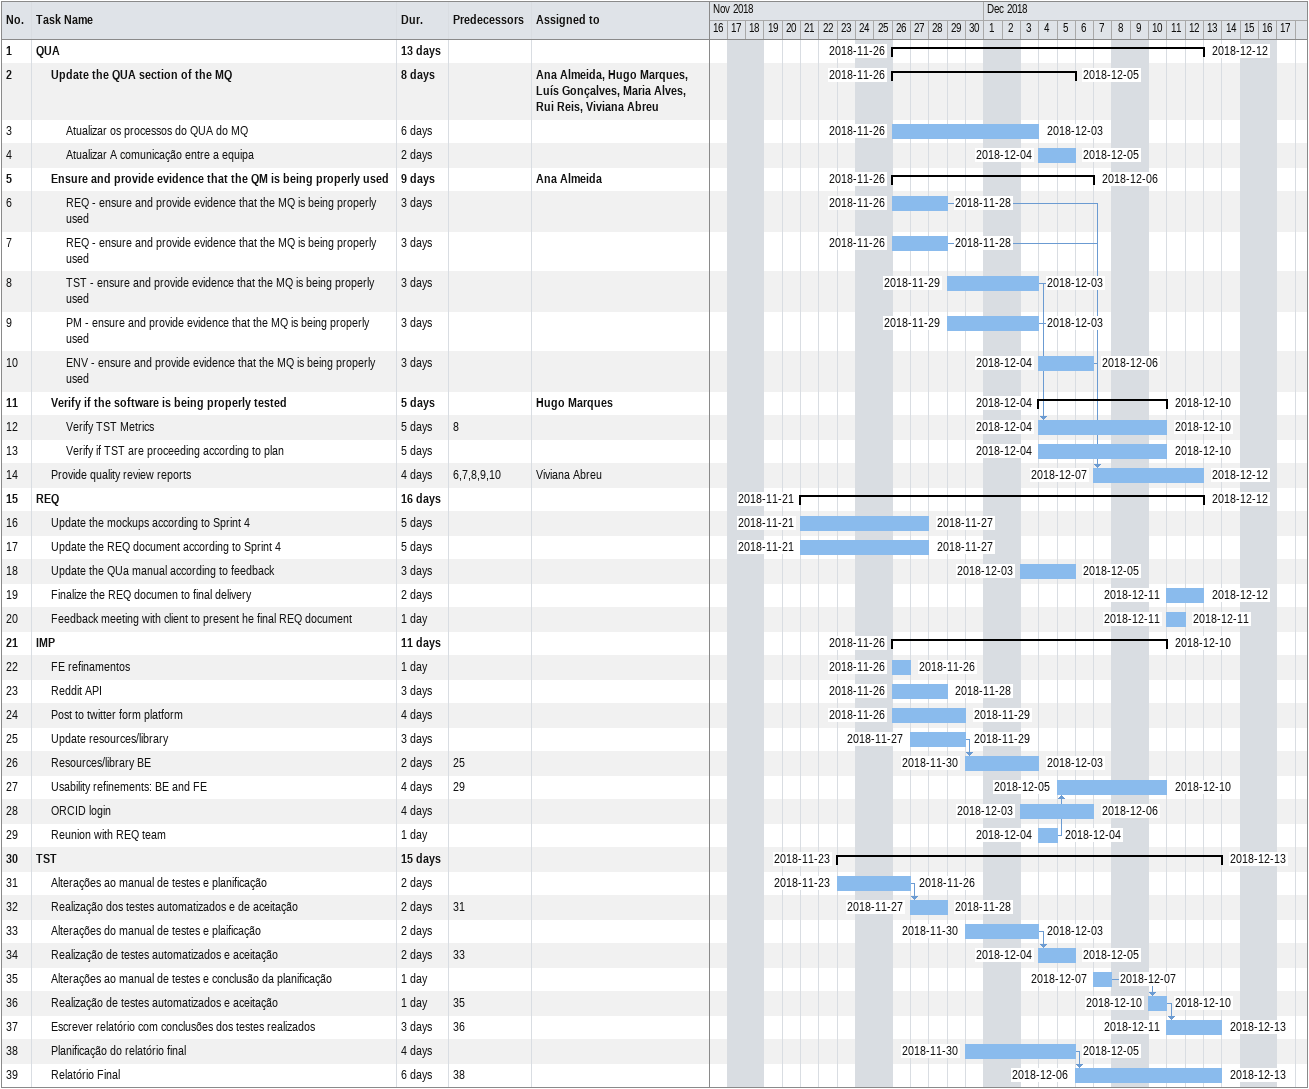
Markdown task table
| ID | Level | Task | Duration | Start | Finish | Predecessors | Resources |
|---|---|---|---|---|---|---|---|
| 1 | 1 | **QUA** | 13d | 2018-11-26 | 2018-12-12 |  |  |
| 2 | 2 | **Update the QUA section of the MQ** | 8d | 2018-11-26 | 2018-12-05 |  | Ana Almeida, Hugo Marques, Luís Gonçalves, Maria Alves, Rui Reis, Viviana Abreu |
| 3 | 3 | Atualizar os processos do QUA do MQ | 6d | 2018-11-26 | 2018-12-03 |  |  |
| 4 | 3 | Atualizar A comunicação entre a equipa | 2d | 2018-12-04 | 2018-12-05 |  |  |
| 5 | 2 | **Ensure and provide evidence that the QM is being properly used** | 9d | 2018-11-26 | 2018-12-06 |  | Ana Almeida |
| 6 | 3 | REQ - ensure and provide evidence that the MQ is being properly used | 3d | 2018-11-26 | 2018-11-28 |  |  |
| 7 | 3 | REQ - ensure and provide evidence that the MQ is being properly used | 3d | 2018-11-26 | 2018-11-28 |  |  |
| 8 | 3 | TST - ensure and provide evidence that the MQ is being properly used | 3d | 2018-11-29 | 2018-12-03 |  |  |
| 9 | 3 | PM - ensure and provide evidence that the MQ is being properly used | 3d | 2018-11-29 | 2018-12-03 |  |  |
| 10 | 3 | ENV - ensure and provide evidence that the MQ is being properly used | 3d | 2018-12-04 | 2018-12-06 |  |  |
| 11 | 2 | **Verify if the software is being properly tested** | 5d | 2018-12-04 | 2018-12-10 |  | Hugo Marques |
| 12 | 3 | Verify TST Metrics | 5d | 2018-12-04 | 2018-12-10 | 8 |  |
| 13 | 3 | Verify if TST are proceeding according to plan | 5d | 2018-12-04 | 2018-12-10 |  |  |
| 14 | 2 | Provide quality review reports | 4d | 2018-12-07 | 2018-12-12 | 6, 7, 8, 9, 10 | Viviana Abreu |
| 15 | 1 | **REQ** | 16d | 2018-11-21 | 2018-12-12 |  |  |
| 16 | 2 | Update the mockups according to Sprint 4 | 5d | 2018-11-21 | 2018-11-27 |  |  |
| 17 | 2 | Update the REQ document according to Sprint 4 | 5d | 2018-11-21 | 2018-11-27 |  |  |
| 18 | 2 | Update the QUa manual according to feedback | 3d | 2018-12-03 | 2018-12-05 |  |  |
| 19 | 2 | Finalize the REQ documen to final delivery | 2d | 2018-12-11 | 2018-12-12 |  |  |
| 20 | 2 | Feedback meeting with client to present he final REQ document | 1d | 2018-12-11 | 2018-12-11 |  |  |
| 21 | 1 | **IMP** | 11d | 2018-11-26 | 2018-12-10 |  |  |
| 22 | 2 | FE refinamentos | 1d | 2018-11-26 | 2018-11-26 |  |  |
| 23 | 2 | Reddit API | 3d | 2018-11-26 | 2018-11-28 |  |  |
| 24 | 2 | Post to twitter form platform | 4d | 2018-11-26 | 2018-11-29 |  |  |
| 25 | 2 | Update resources/library | 3d | 2018-11-27 | 2018-11-29 |  |  |
| 26 | 2 | Resources/library BE | 2d | 2018-11-30 | 2018-12-03 | 25 |  |
| 27 | 2 | Usability refinements: BE and FE | 4d | 2018-12-05 | 2018-12-10 | 29 |  |
| 28 | 2 | ORCID login | 4d | 2018-12-03 | 2018-12-06 |  |  |
| 29 | 2 | Reunion with REQ team | 1d | 2018-12-04 | 2018-12-04 |  |  |
| 30 | 1 | **TST** | 15d | 2018-11-23 | 2018-12-13 |  |  |
| 31 | 2 | Alterações ao manual de testes e planificação | 2d | 2018-11-23 | 2018-11-26 |  |  |
| 32 | 2 | Realização dos testes automatizados e de aceitação | 2d | 2018-11-27 | 2018-11-28 | 31 |  |
| 33 | 2 | Alterações do manual de testes e plaificação | 2d | 2018-11-30 | 2018-12-03 |  |  |
| 34 | 2 | Realização de testes automatizados e aceitação | 2d | 2018-12-04 | 2018-12-05 | 33 |  |
| 35 | 2 | Alterações ao manual de testes e conclusão da planificação | 1d | 2018-12-07 | 2018-12-07 |  |  |
| 36 | 2 | Realização de testes automatizados e aceitação | 1d | 2018-12-10 | 2018-12-10 | 35 |  |
| 37 | 2 | Escrever relatório com conclusões dos testes realizados | 3d | 2018-12-11 | 2018-12-13 | 36 |  |
| 38 | 2 | Planificação do relatório final | 4d | 2018-11-30 | 2018-12-05 |  |  |
| 39 | 2 | Relatório Final | 6d | 2018-12-06 | 2018-12-13 | 38 |  |
